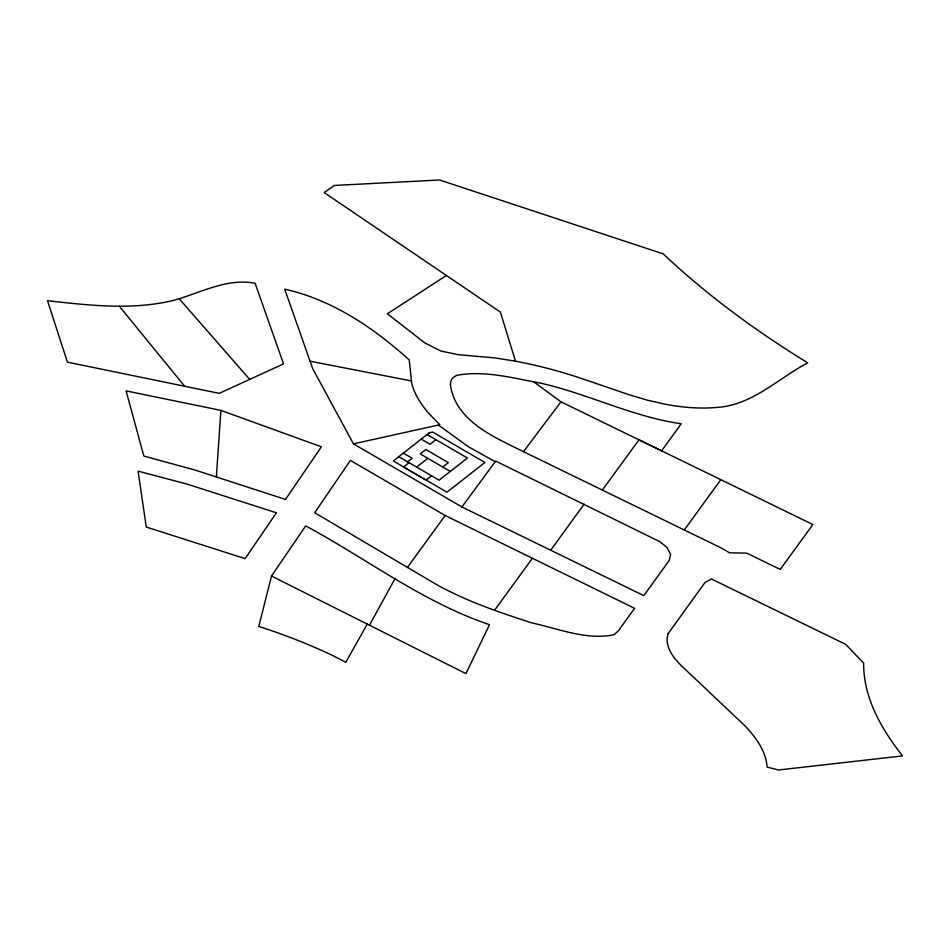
<?xml version="1.0" encoding="UTF-8"?>
<svg xmlns="http://www.w3.org/2000/svg" width="950" height="950" viewBox="0 0 950 950"><rect width="100%" height="100%" fill="white"/><g stroke="black" fill="none" stroke-linecap="round" stroke-linejoin="round"><path stroke-width="1.43" d="M216.374 476.746L220.887 410.388L126.101 390.901L143.854 456.071L194.726 469.953L285.499 499.439L321.397 446.797L220.887 410.388M271.498 576.033L465.939 673.609L489.523 624.684C423.118 602.347 366.807 558.837 305.71 525.872L271.498 576.033L258.792 626.442A289.821 139.175 22.9 0 1 332.132 655.251L345.848 662.281L367.246 624.067M369.491 625.183L395.081 578.526M550.703 550.24L584.131 504.153M684.285 529.969L720.801 479.679L812.879 524.543L780.199 569.43L746.819 553.149L729.636 552.829L721.145 547.924L523.474 451.654C494.974 437.534 456.736 421.681 450.692 386.496A36.005 17.29 22.9 0 1 456.76 375.357C484.452 370.072 513.344 378.231 540.764 383.159C588.383 394.024 632.712 416.801 681.269 423.771L661.604 450.834L638.994 439.814L602.347 490.046M407.455 567.388L445.17 515.518L634.612 608.344L618.165 631.073L613.997 634.719C586.53 640.466 558.517 628.734 531.81 622.867C499.308 612.406 466.688 601.314 436.739 584.666L314.711 512.727L350.396 460.394L445.17 515.518M494.689 610.126L532.261 558.457M461.926 506.979L495.686 461.071L659.858 541.678L666.971 547.521L670.617 554.372L669.216 560.452L643.803 595.614L461.926 506.979L353.459 443.864L312.669 368.6L284.691 289.156C332.322 299.808 373.469 327.702 409.236 359.931L411.73 383.301A122.206 58.686 22.9 0 0 428.794 413.416L439.85 424.721L353.459 443.864M523.474 451.654L560.987 401.826L720.801 479.679M407.598 461.843L412.181 458.256L403.346 453.114M435.896 439.672L430.053 444.256L421.218 439.114M409.07 462.662L403.477 467.032L425.992 480.13L431.573 475.76M416.634 467.056L427.809 458.316M442.747 467.008L448.341 462.638L425.826 449.528L420.244 453.91L450.312 471.414M446.393 275.476L387.374 313.797L424.947 342.997L441.049 351.072L457.805 354.635L494.95 357.912L515.518 361.19A262.841 126.219 22.9 0 1 579.108 377.661L628.936 394.678L647.615 400.247L666.057 404.391A144.804 69.54 22.9 0 0 716.609 407.431C751.877 405.519 778.05 378.539 807.702 362.841C756.248 331.206 707.18 295.343 663.195 253.864L439.577 179.989L334.376 185.452L324.188 192.565L500.377 312.087L515.518 361.19M249.696 379.418L283.539 363.909L255.134 283.278C225.815 277.744 199.488 293.621 172.069 300.746C131.088 310.306 88.742 305.306 47.5 300.711L67.426 362.152L219.213 393.336L249.696 379.418L179.17 298.68M310.068 361.19L411.374 380.938M495.211 461.7L468.528 446.821L438.401 425.042M427.072 434.542L467.424 458.019L439.114 480.178L398.774 456.701M533.413 381.639L560.987 401.826M119.32 306.209L184.621 386.211M668.171 633.567C663.931 646.036 673.324 657.756 681.672 665.998L744.954 725.836C755.725 737.283 765.961 750.844 767.113 767.078L778.347 770.011L902.5 755.915C881.742 729.398 863.265 697.846 863.669 663.159L845.738 644.385L711.455 578.977L705.007 582.457L668.171 633.567M276.402 512.786L245.124 558.636L146.264 527.036L138.094 471.141L187.459 484.215L276.402 512.786M429.281 432.808L393.336 460.964L446.975 492.171L484.904 462.46L432.654 432.06L429.281 432.808"/></g></svg>
